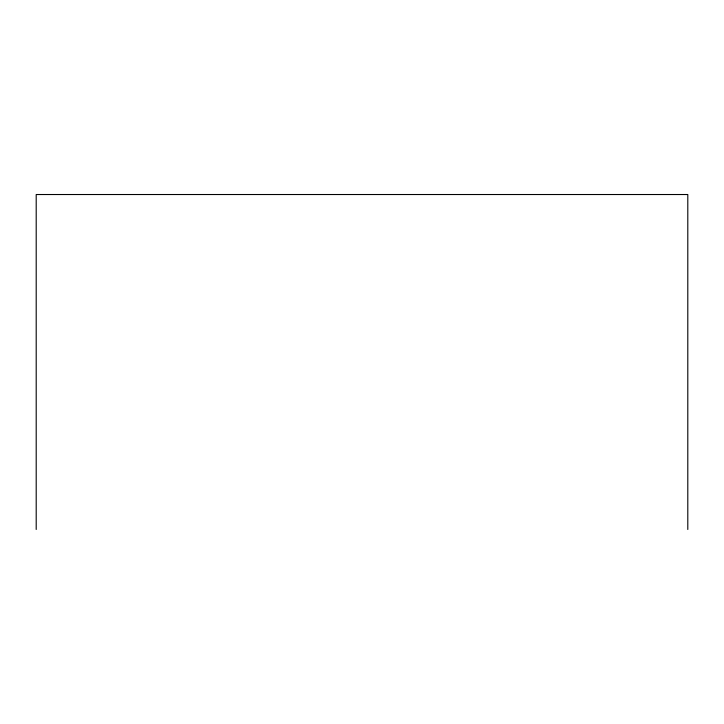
<?xml version="1.0" encoding="UTF-8"?>
<svg xmlns="http://www.w3.org/2000/svg" width="724" height="724" viewBox="0 0 724 724"><rect width="100%" height="100%" fill="white"/><g stroke="black" fill="none" stroke-linecap="round" stroke-linejoin="round"><path stroke-width="1.09" d="M687.8 529.479L687.8 194.521L36.2 194.521L36.2 529.479"/></g></svg>
